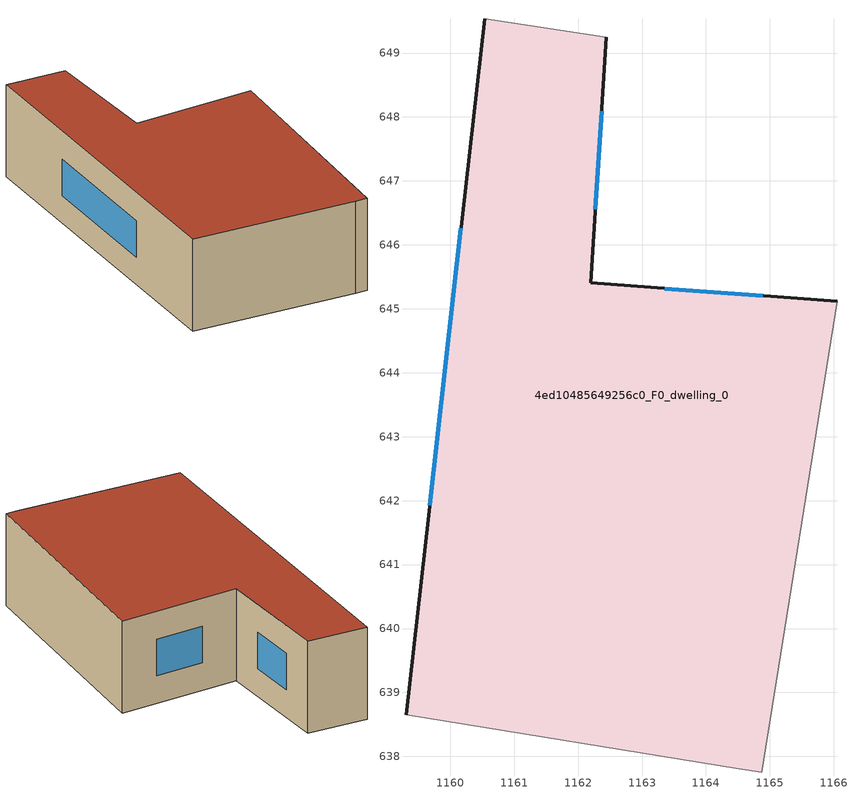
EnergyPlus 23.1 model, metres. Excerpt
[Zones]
4ed10485649256c0_F0_dwelling_0
 floor ground (EU_floor_Construction): 1162.44,649.24 1162.2,645.4 1166.05,645.11 1164.87,637.75 1164.51,637.8 1159.31,638.66 1160.54,649.53 z0
 wall outside (EU_wall_Construction): 1160.54,649.53 1159.31,638.66 / 1166.05,645.11 1162.2,645.4 1162.44,649.24 z0:3
 wall adiabatic (EU_wall_Construction): 1159.31,638.66 1164.51,637.8 1164.87,637.75 1166.05,645.11 / 1162.44,649.24 1160.54,649.53 z0:3
 window (EU_Window_Construction): 1160.17,646.26 1159.68,641.93 / 1162.27,646.56 1162.37,648.09 / 1164.89,645.2 1163.36,645.32 z0.9:2.1
 roof outside (EU_roof_Construction): 1164.87,637.75 1166.05,645.11 1162.2,645.4 1162.44,649.24 1160.54,649.53 1159.31,638.66 1164.51,637.8 z3
[Building]
EU S2 Campaign: North Axis=0; Terrain=City; Solar Distribution=FullExterior
[Site:Location]
Bologna: Latitude=44.5; Longitude=11.25; Time Zone=1; Elevation=37
[SizingPeriod:WeatherFileDays]
AnnualSizingPeriod: Begin Month=1; Begin Day of Month=1; End Month=12; End Day of Month=31; Day of Week for Start Day=Monday; Use Weather File Daylight Saving Period=No; Use Weather File Rain and Snow Indicators=No
[MATERIAL]
EU_InternalMass_Material: Roughness=MediumRough; Thickness=0.1; Conductivity=1; Density=1800; Specific Heat=900; Thermal Absorptance=0.9; Solar Absorptance=0.7; Visible Absorptance=0.7
[MATERIAL:NOMASS] Roughness=MediumRough; Thermal Absorptance=0.9; Solar Absorptance=0.7; Visible Absorptance=0.7
Name | Thermal Resistance
EU_wall_NoMass | 0.734017
EU_roof_NoMass | 0.658631
EU_floor_NoMass | 0.747526
[WINDOWMATERIAL:SIMPLEGLAZINGSYSTEM]
EU_Window_SimpleGlazing: UFactor=4.06248; Solar Heat Gain Coefficient=0.85; Visible Transmittance=0.85
[CONSTRUCTION]
EU_wall_Construction: EU_wall_NoMass
EU_roof_Construction: EU_roof_NoMass
EU_floor_Construction: EU_floor_NoMass
EU_InternalMass_Construction: EU_InternalMass_Material
EU_Window_Construction: EU_Window_SimpleGlazing
[ZONE]
4ed10485649256c0_F0_dwelling_0: Type=1; Multiplier=1; Ceiling Height=autocalculate; Volume=149.029; Floor Area=autocalculate; Part of Total Floor Area=Yes
[INTERNALMASS]
4ed10485649256c0_F0_dwelling_0_EU_InternalMass: Construction=EU_InternalMass_Construction; Zone or ZoneList=4ed10485649256c0_F0_dwelling_0; Surface Area=49.676
[OTHEREQUIPMENT]
EU_Step8_InternalGain_4ed10485649256c0_F0_dwelling_0_f000: Fuel Type=Electricity; Zone or ZoneList or Space or SpaceList=4ed10485649256c0_F0_dwelling_0; Schedule=EU_Step8_GainSchedule_4ed10485649256c0_F0_dwelling_0_f000; Design Level Calculation Method=Watts/Area; Power per Zone Floor Area=1; Fraction Latent=0; Fraction Radiant=0; Fraction Lost=0; Carbon Dioxide Generation Rate=0; EndUse Subcategory=EU_Step8_InternalGains
[ZONEVENTILATION:DESIGNFLOWRATE]
EU_ConstantAir_4ed10485649256c0_F0_dwelling_0: Zone or ZoneList or Space or SpaceList=4ed10485649256c0_F0_dwelling_0; Schedule=EU_AlwaysOn; Design Flow Rate Calculation Method=AirChanges/Hour; Air Changes per Hour=0.656562; Ventilation Type=Natural; Fan Pressure Rise=0; Fan Total Efficiency=1; Constant Term Coefficient=1; Temperature Term Coefficient=0; Velocity Term Coefficient=0; Velocity Squared Term Coefficient=0; Minimum Indoor Temperature=-100; Maximum Indoor Temperature=100; Delta Temperature=-100; Minimum Outdoor Temperature=-100; Maximum Outdoor Temperature=100; Maximum Wind Speed=40
[HVACTEMPLATE:THERMOSTAT]
EU_HeatOnly_4ed10485649256c0_F0_dwelling_0: Constant Heating Setpoint=20; Constant Cooling Setpoint=50
[HVACTEMPLATE:ZONE:IDEALLOADSAIRSYSTEM]
4ed10485649256c0_F0_dwelling_0: Template Thermostat=EU_HeatOnly_4ed10485649256c0_F0_dwelling_0; System Availability Schedule=EU_AlwaysOn; Maximum Heating Supply Air Temperature=50; Minimum Cooling Supply Air Temperature=13; Maximum Heating Supply Air Humidity Ratio=0.0156; Minimum Cooling Supply Air Humidity Ratio=0.0077; Heating Limit=NoLimit; Cooling Limit=NoLimit; Heating Availability Schedule=EU_AlwaysOn; Cooling Availability Schedule=EU_CoolingOff; Dehumidification Control Type=ConstantSensibleHeatRatio; Cooling Sensible Heat Ratio=0.7; Dehumidification Setpoint=60; Humidification Control Type=None; Humidification Setpoint=30; Outdoor Air Method=None; Outdoor Air Flow Rate per Person=0.00944; Outdoor Air Flow Rate per Zone Floor Area=0; Outdoor Air Flow Rate per Zone=0; Demand Controlled Ventilation Type=None; Outdoor Air Economizer Type=NoEconomizer; Heat Recovery Type=None; Sensible Heat Recovery Effectiveness=0.7; Latent Heat Recovery Effectiveness=0.65
[SIZING:ZONE]
4ed10485649256c0_F0_dwelling_0: Zone Cooling Design Supply Air Temperature Input Method=SupplyAirTemperature; Zone Cooling Design Supply Air Temperature=13; Zone Heating Design Supply Air Temperature Input Method=SupplyAirTemperature; Zone Heating Design Supply Air Temperature=50; Zone Cooling Design Supply Air Humidity Ratio=0.008; Zone Heating Design Supply Air Humidity Ratio=0.008; Cooling Design Air Flow Method=DesignDay; Cooling Design Air Flow Rate=0; Cooling Minimum Air Flow per Zone Floor Area=0.000762; Cooling Minimum Air Flow=0; Cooling Minimum Air Flow Fraction=0.2; Heating Design Air Flow Method=DesignDay; Heating Design Air Flow Rate=0; Heating Maximum Air Flow per Zone Floor Area=0.002032; Heating Maximum Air Flow=0.141576; Heating Maximum Air Flow Fraction=0.3; Account for Dedicated Outdoor Air System=No; Dedicated Outdoor Air System Control Strategy=NeutralSupplyAir; Dedicated Outdoor Air Low Setpoint Temperature for Design=autosize; Dedicated Outdoor Air High Setpoint Temperature for Design=autosize; Zone Load Sizing Method=Sensible Load Only No Latent Load; Zone Latent Cooling Design Supply Air Humidity Ratio Input Method=HumidityRatioDifference; Zone Cooling Design Supply Air Humidity Ratio Difference=0.005; Zone Latent Heating Design Supply Air Humidity Ratio Input Method=HumidityRatioDifference; Zone Humidification Design Supply Air Humidity Ratio Difference=0.005
[SCHEDULE:CONSTANT]
Name | Hourly Value
EU_AlwaysOn | 1
EU_CoolingOff | 0
[SCHEDULE:FILE]
EU_Step8_GainSchedule_4ed10485649256c0_F0_dwelling_0_f000: File=../../schedules/4ed10485649256c0/4ed10485649256c0_F0_dwelling_0_f000_gain.csv; Column Number=1; Rows to Skip at Top=0; Number of Hours of Data=8760; Column Separator=Comma; Interpolate to Timestep=No; Minutes per Item=60; Adjust Schedule for Daylight Savings=Yes
